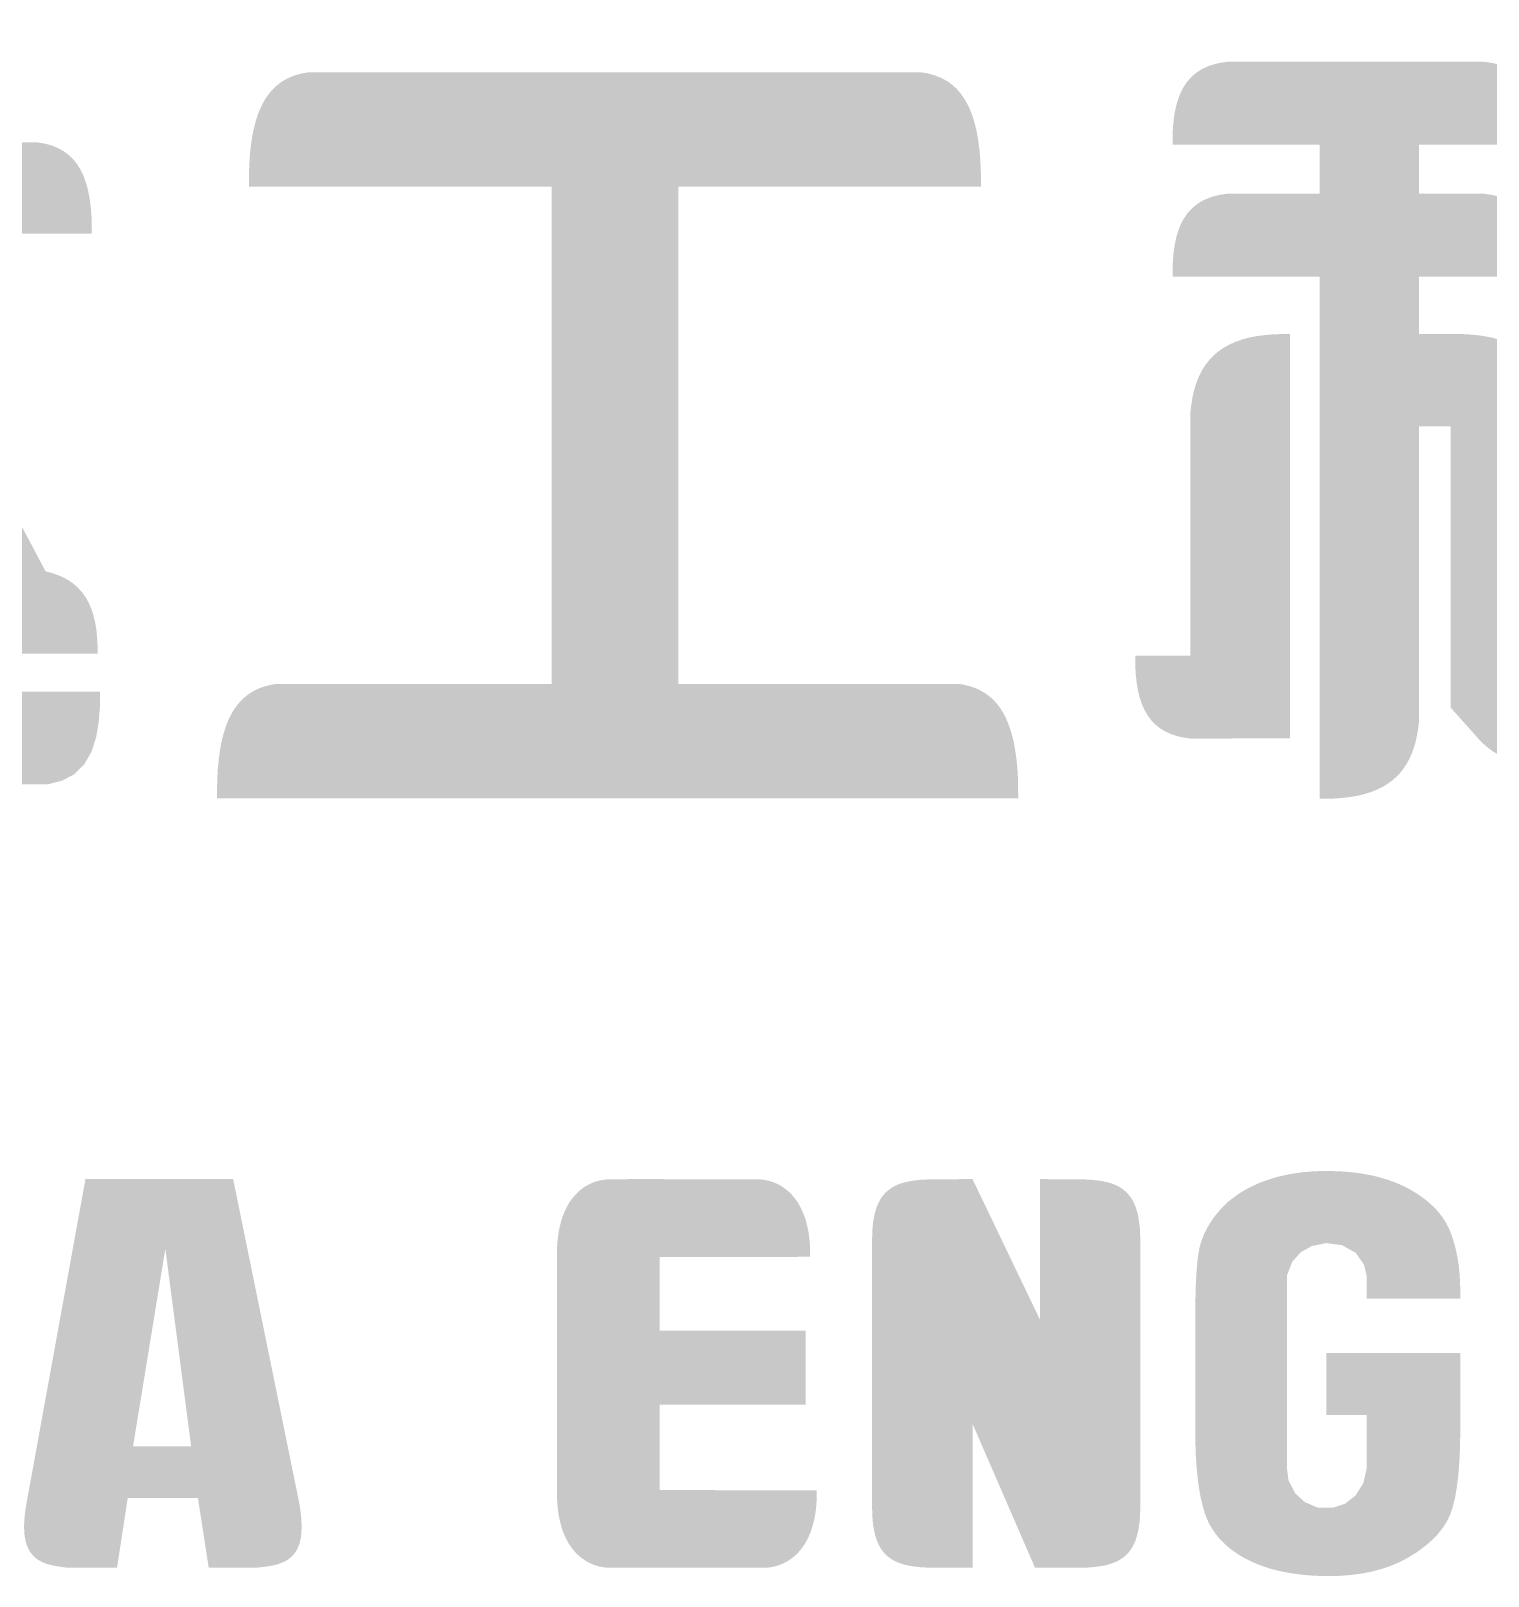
# Model space of a CAD drawing. Extents: x 757 to 8510, y -6585 to 527.
# Drawn here: x 2972.36 to 2984.45, y -827.13 to -814.3 of the extents above; entities that cross this region are included whole.
import ezdxf

# ---------------------------------------------------------------- set-up
doc = ezdxf.new("R2010")
doc.units = 0
doc.header["$MEASUREMENT"] = 0
doc.layers.add('图框', color=92, linetype='CONTINUOUS')

# ---------------------------------------------------------------- blocks, each defined once
blk = doc.blocks.new('LOGO_CD')
at = {"layer": '图框', "linetype": 'Continuous', "lineweight": -3}
h = blk.add_hatch(color=7, dxfattribs=at)
h.dxf.hatch_style = 1
h.paths.add_polyline_path([(52.847, 15.197), (52.843, 15.188), (52.838, 15.179), (52.833, 15.169), (52.827, 15.159), (52.822, 15.149), (52.816, 15.138), (52.77, 15.051), (52.762, 15.037), (52.755, 15.023), (52.747, 15.008), (51.391, 12.453), (51.333, 12.443), (51.28, 12.429), (51.23, 12.411), (51.185, 12.389), (51.144, 12.362), (51.107, 12.331), (51.074, 12.295), (51.045, 12.254), (51.019, 12.209), (50.997, 12.158), (50.979, 12.103), (50.965, 12.043), (50.954, 11.978), (50.947, 11.908), (50.943, 11.833), (50.943, 11.752), (52.118, 11.752), (52.118, 11.753), (52.151, 11.817), (52.158, 11.83), (53.419, 14.3), (54.674, 11.842), (54.72, 11.753), (54.72, 11.752), (55.887, 11.752), (55.887, 11.825), (55.883, 11.894), (55.877, 11.958), (55.866, 12.018), (55.852, 12.074), (55.835, 12.126), (55.814, 12.174), (55.79, 12.219), (55.761, 12.259), (55.729, 12.295), (55.694, 12.328), (55.654, 12.357), (55.611, 12.382), (55.563, 12.403), (55.512, 12.421), (55.456, 12.436), (54.19, 14.821), (54.171, 14.858), (54.142, 14.911), (54.133, 14.929), (54.124, 14.946), (54.115, 14.962), (54.082, 15.025), (54.074, 15.039), (54.059, 15.067), (54.052, 15.081), (54.045, 15.094), (54.038, 15.107), (54.019, 15.143), (54.013, 15.154), (53.992, 15.194), (53.988, 15.203), (53.979, 15.219), (53.975, 15.226), (53.968, 15.24), (55.839, 15.24), (55.839, 15.24), (55.839, 15.242), (55.839, 15.248), (55.84, 15.273), (55.839, 15.298), (55.839, 15.322), (55.838, 15.345), (55.838, 15.368), (55.836, 15.391), (55.835, 15.413), (55.833, 15.435), (55.831, 15.457), (55.829, 15.478), (55.826, 15.498), (55.824, 15.518), (55.82, 15.538), (55.817, 15.557), (55.813, 15.576), (55.809, 15.594), (55.805, 15.612), (55.801, 15.629), (55.796, 15.646), (55.791, 15.663), (55.785, 15.679), (55.78, 15.695), (55.774, 15.71), (55.768, 15.725), (55.761, 15.74), (55.754, 15.754), (55.747, 15.768), (55.74, 15.781), (55.732, 15.794), (55.724, 15.806), (55.716, 15.818), (55.707, 15.83), (55.698, 15.841), (55.689, 15.852), (55.679, 15.863), (55.669, 15.873), (55.659, 15.882), (55.649, 15.892), (55.638, 15.901), (55.627, 15.909), (55.615, 15.917), (55.604, 15.925), (55.592, 15.932), (55.579, 15.939), (55.567, 15.946), (55.554, 15.952), (55.54, 15.958), (55.527, 15.964), (55.513, 15.969), (55.498, 15.974), (55.484, 15.978), (55.469, 15.982), (55.453, 15.986), (55.438, 15.989), (55.422, 15.992), (55.406, 15.994), (55.389, 15.997), (55.385, 15.997), (55.383, 15.997), (55.382, 15.998), (55.381, 15.998), (55.381, 15.998), (53.959, 15.998), (53.959, 16.923), (53.958, 16.923), (53.957, 16.923), (53.954, 16.923), (53.949, 16.923), (53.929, 16.923), (53.849, 16.923), (53.772, 16.921), (53.699, 16.918), (53.628, 16.914), (53.562, 16.908), (53.498, 16.9), (53.438, 16.892), (53.38, 16.882), (53.326, 16.87), (53.275, 16.857), (53.227, 16.842), (53.182, 16.826), (53.14, 16.808), (53.101, 16.789), (53.065, 16.768), (53.032, 16.746), (53.001, 16.722), (52.974, 16.696), (52.949, 16.669), (52.927, 16.64), (52.908, 16.61), (52.892, 16.578), (52.878, 16.544), (52.867, 16.509), (52.859, 16.471), (52.857, 16.462), (52.856, 16.457), (52.856, 15.998), (51.453, 15.998), (51.453, 15.998), (51.452, 15.998), (51.451, 15.997), (51.44, 15.996), (51.42, 15.993), (51.399, 15.99), (51.379, 15.985), (51.36, 15.981), (51.341, 15.975), (51.323, 15.969), (51.305, 15.963), (51.288, 15.956), (51.272, 15.948), (51.255, 15.94), (51.24, 15.931), (51.225, 15.921), (51.21, 15.911), (51.196, 15.9), (51.182, 15.889), (51.169, 15.877), (51.157, 15.864), (51.144, 15.851), (51.133, 15.837), (51.122, 15.823), (51.111, 15.808), (51.101, 15.792), (51.091, 15.775), (51.082, 15.758), (51.073, 15.74), (51.065, 15.722), (51.057, 15.703), (51.05, 15.683), (51.043, 15.662), (51.037, 15.641), (51.031, 15.619), (51.025, 15.597), (51.02, 15.574), (51.016, 15.55), (51.012, 15.525), (51.008, 15.5), (51.005, 15.474), (51.002, 15.447), (51, 15.42), (50.998, 15.392), (50.996, 15.363), (50.995, 15.333), (50.995, 15.303), (50.995, 15.272), (50.995, 15.24), (52.87, 15.24)])
h = blk.add_hatch(color=7, dxfattribs=at)
h.dxf.hatch_style = 1
h.paths.add_polyline_path([(57.639, 16.579), (57.623, 16.577), (57.607, 16.574), (57.591, 16.571), (57.575, 16.568), (57.56, 16.564), (57.545, 16.56), (57.531, 16.555), (57.516, 16.55), (57.502, 16.545), (57.489, 16.539), (57.475, 16.533), (57.462, 16.527), (57.449, 16.52), (57.436, 16.513), (57.424, 16.506), (57.412, 16.498), (57.4, 16.489), (57.389, 16.481), (57.378, 16.472), (57.367, 16.462), (57.356, 16.452), (57.346, 16.442), (57.335, 16.431), (57.326, 16.42), (57.316, 16.409), (57.307, 16.397), (57.298, 16.384), (57.289, 16.372), (57.28, 16.359), (57.272, 16.345), (57.264, 16.331), (57.257, 16.317), (57.249, 16.302), (57.242, 16.287), (57.235, 16.271), (57.228, 16.255), (57.222, 16.239), (57.216, 16.222), (57.21, 16.205), (57.204, 16.187), (57.199, 16.169), (57.194, 16.15), (57.189, 16.131), (57.185, 16.112), (57.18, 16.092), (57.176, 16.072), (57.172, 16.051), (57.169, 16.03), (57.165, 16.008), (57.162, 15.986), (57.159, 15.963), (57.157, 15.941), (57.154, 15.917), (57.152, 15.893), (57.15, 15.869), (57.149, 15.844), (57.147, 15.819), (57.146, 15.793), (57.145, 15.767), (57.145, 15.74), (57.144, 15.713), (57.144, 15.686), (57.144, 15.658), (57.144, 15.629), (59.657, 15.629), (59.657, 11.502), (57.374, 11.502), (57.374, 11.502), (57.374, 11.502), (57.372, 11.501), (57.36, 11.5), (57.349, 11.498), (57.337, 11.496), (57.326, 11.494), (57.315, 11.491), (57.304, 11.489), (57.293, 11.486), (57.282, 11.483), (57.272, 11.48), (57.261, 11.476), (57.251, 11.473), (57.241, 11.469), (57.231, 11.465), (57.221, 11.461), (57.212, 11.457), (57.202, 11.452), (57.193, 11.447), (57.184, 11.443), (57.175, 11.437), (57.166, 11.432), (57.157, 11.427), (57.148, 11.421), (57.14, 11.415), (57.131, 11.409), (57.123, 11.403), (57.115, 11.396), (57.107, 11.389), (57.099, 11.382), (57.092, 11.375), (57.084, 11.368), (57.077, 11.361), (57.07, 11.353), (57.063, 11.345), (57.056, 11.337), (57.049, 11.328), (57.042, 11.32), (57.036, 11.311), (57.029, 11.302), (57.023, 11.293), (57.017, 11.283), (57.011, 11.274), (57.005, 11.264), (57, 11.254), (56.994, 11.244), (56.989, 11.233), (56.983, 11.223), (56.978, 11.212), (56.973, 11.201), (56.968, 11.189), (56.964, 11.178), (56.959, 11.166), (56.954, 11.154), (56.95, 11.142), (56.946, 11.129), (56.942, 11.117), (56.938, 11.104), (56.934, 11.091), (56.93, 11.078), (56.927, 11.064), (56.923, 11.05), (56.92, 11.036), (56.917, 11.022), (56.914, 11.008), (56.911, 10.993), (56.908, 10.978), (56.906, 10.963), (56.903, 10.948), (56.901, 10.932), (56.899, 10.916), (56.896, 10.9), (56.894, 10.884), (56.892, 10.868), (56.891, 10.851), (56.889, 10.834), (56.888, 10.817), (56.886, 10.8), (56.885, 10.782), (56.884, 10.764), (56.883, 10.746), (56.882, 10.728), (56.881, 10.709), (56.881, 10.69), (56.88, 10.671), (56.88, 10.652), (56.879, 10.632), (56.879, 10.613), (56.879, 10.593), (56.879, 10.572), (56.879, 10.552), (63.528, 10.552), (63.529, 10.552), (63.529, 10.554), (63.529, 10.559), (63.529, 10.58), (63.528, 10.663), (63.526, 10.741), (63.521, 10.816), (63.514, 10.886), (63.504, 10.952), (63.493, 11.015), (63.479, 11.073), (63.463, 11.127), (63.444, 11.178), (63.424, 11.225), (63.401, 11.268), (63.375, 11.307), (63.347, 11.343), (63.317, 11.375), (63.284, 11.403), (63.249, 11.428), (63.211, 11.45), (63.171, 11.468), (63.128, 11.482), (63.082, 11.494), (63.034, 11.502), (63.034, 11.502), (60.707, 11.502), (60.707, 15.629), (63.219, 15.629), (63.219, 15.632), (63.22, 15.638), (63.22, 15.652), (63.22, 15.703), (63.219, 15.754), (63.217, 15.802), (63.215, 15.85), (63.211, 15.895), (63.207, 15.939), (63.196, 16.022), (63.182, 16.1), (63.164, 16.171), (63.143, 16.236), (63.118, 16.295), (63.089, 16.349), (63.057, 16.396), (63.021, 16.439), (62.982, 16.475), (62.938, 16.507), (62.891, 16.532), (62.839, 16.553), (62.784, 16.569), (62.724, 16.579), (62.724, 16.579)])
h = blk.add_hatch(color=7, dxfattribs=at)
h.dxf.hatch_style = 1
h.paths.add_polyline_path([(65.269, 15.571), (65.268, 15.571), (65.257, 15.57), (65.236, 15.567), (65.216, 15.564), (65.196, 15.56), (65.177, 15.556), (65.158, 15.551), (65.14, 15.546), (65.122, 15.54), (65.105, 15.533), (65.088, 15.526), (65.072, 15.519), (65.056, 15.511), (65.041, 15.502), (65.026, 15.493), (65.012, 15.483), (64.999, 15.473), (64.986, 15.462), (64.973, 15.45), (64.961, 15.438), (64.949, 15.426), (64.938, 15.413), (64.927, 15.399), (64.917, 15.384), (64.907, 15.37), (64.898, 15.354), (64.889, 15.338), (64.881, 15.321), (64.873, 15.304), (64.866, 15.286), (64.859, 15.267), (64.853, 15.248), (64.847, 15.228), (64.841, 15.208), (64.836, 15.187), (64.832, 15.165), (64.828, 15.143), (64.824, 15.12), (64.821, 15.096), (64.818, 15.072), (64.816, 15.047), (64.814, 15.021), (64.812, 14.995), (64.811, 14.968), (64.811, 14.941), (64.811, 14.912), (64.811, 14.883), (66.031, 14.883), (66.031, 10.549), (66.05, 10.548), (66.068, 10.548), (66.086, 10.548), (66.104, 10.549), (66.122, 10.549), (66.14, 10.55), (66.157, 10.55), (66.174, 10.551), (66.191, 10.552), (66.207, 10.554), (66.224, 10.555), (66.24, 10.557), (66.256, 10.559), (66.272, 10.561), (66.287, 10.563), (66.302, 10.565), (66.317, 10.568), (66.332, 10.57), (66.347, 10.573), (66.361, 10.576), (66.375, 10.58), (66.389, 10.583), (66.403, 10.587), (66.417, 10.591), (66.43, 10.595), (66.443, 10.599), (66.456, 10.603), (66.469, 10.608), (66.481, 10.613), (66.493, 10.618), (66.505, 10.623), (66.517, 10.628), (66.529, 10.634), (66.54, 10.639), (66.551, 10.645), (66.562, 10.651), (66.573, 10.658), (66.583, 10.664), (66.594, 10.671), (66.604, 10.678), (66.614, 10.685), (66.624, 10.692), (66.633, 10.699), (66.642, 10.707), (66.651, 10.715), (66.66, 10.723), (66.669, 10.731), (66.678, 10.74), (66.686, 10.748), (66.694, 10.757), (66.702, 10.766), (66.71, 10.775), (66.717, 10.785), (66.724, 10.794), (66.731, 10.804), (66.738, 10.814), (66.745, 10.825), (66.752, 10.835), (66.758, 10.846), (66.764, 10.857), (66.77, 10.868), (66.776, 10.879), (66.781, 10.89), (66.787, 10.902), (66.792, 10.914), (66.797, 10.926), (66.802, 10.938), (66.806, 10.951), (66.811, 10.964), (66.815, 10.977), (66.819, 10.99), (66.823, 11.003), (66.827, 11.017), (66.83, 11.03), (66.833, 11.044), (66.836, 11.059), (66.839, 11.073), (66.842, 11.088), (66.845, 11.103), (66.847, 11.118), (66.849, 11.133), (66.851, 11.148), (66.853, 11.164), (66.855, 11.18), (66.856, 11.196), (66.856, 11.197), (66.857, 11.198), (66.857, 13.639), (67.12, 13.639), (67.12, 11.302), (67.12, 11.302), (67.122, 11.301), (67.352, 11.043), (67.354, 11.04), (67.366, 11.028), (67.39, 11.005), (67.414, 10.984), (67.437, 10.965), (67.461, 10.947), (67.486, 10.931), (67.51, 10.917), (67.534, 10.905), (67.558, 10.894), (67.583, 10.885), (67.607, 10.878), (67.631, 10.872), (67.656, 10.868), (67.68, 10.864), (67.73, 10.863), (67.779, 10.866), (67.828, 10.874), (67.877, 10.887), (67.865, 10.813), (67.857, 10.732), (67.853, 10.645), (67.853, 10.552), (71.82, 10.552), (71.82, 10.552), (71.82, 10.553), (71.82, 10.554), (71.82, 10.557), (71.82, 10.567), (71.82, 10.587), (71.82, 10.626), (71.819, 10.664), (71.817, 10.701), (71.815, 10.737), (71.812, 10.772), (71.808, 10.806), (71.803, 10.839), (71.798, 10.87), (71.792, 10.901), (71.786, 10.93), (71.779, 10.958), (71.77, 10.986), (71.762, 11.012), (71.752, 11.037), (71.742, 11.061), (71.731, 11.084), (71.719, 11.107), (71.707, 11.128), (71.694, 11.148), (71.68, 11.167), (71.665, 11.185), (71.649, 11.202), (71.633, 11.218), (71.616, 11.233), (71.598, 11.248), (71.579, 11.261), (71.56, 11.273), (71.539, 11.285), (71.518, 11.295), (71.496, 11.305), (71.474, 11.313), (71.45, 11.321), (71.426, 11.328), (71.4, 11.333), (71.374, 11.338), (71.347, 11.342), (71.334, 11.344), (71.33, 11.345), (71.328, 11.345), (71.328, 11.345), (70.246, 11.345), (70.246, 12.127), (71.505, 12.127), (71.506, 12.127), (71.506, 12.128), (71.506, 12.129), (71.506, 12.132), (71.506, 12.176), (71.505, 12.219), (71.503, 12.259), (71.5, 12.299), (71.495, 12.337), (71.49, 12.373), (71.483, 12.407), (71.476, 12.441), (71.467, 12.472), (71.457, 12.503), (71.446, 12.531), (71.433, 12.559), (71.42, 12.585), (71.405, 12.609), (71.389, 12.632), (71.371, 12.654), (71.353, 12.674), (71.333, 12.693), (71.312, 12.71), (71.29, 12.726), (71.266, 12.741), (71.242, 12.755), (71.215, 12.767), (71.188, 12.778), (71.159, 12.787), (71.129, 12.796), (71.098, 12.803), (71.065, 12.808), (71.031, 12.813), (71.022, 12.814), (71.017, 12.814), (71.015, 12.814), (71.014, 12.815), (71.014, 12.815), (70.246, 12.815), (70.246, 13.538), (71.563, 13.538), (71.563, 13.538), (71.563, 13.539), (71.563, 13.541), (71.563, 13.546), (71.563, 13.556), (71.563, 13.594), (71.562, 13.631), (71.56, 13.667), (71.558, 13.702), (71.554, 13.735), (71.55, 13.767), (71.545, 13.798), (71.539, 13.828), (71.532, 13.857), (71.524, 13.885), (71.515, 13.911), (71.505, 13.936), (71.495, 13.961), (71.483, 13.984), (71.471, 14.006), (71.458, 14.027), (71.443, 14.047), (71.428, 14.065), (71.412, 14.083), (71.395, 14.1), (71.377, 14.115), (71.358, 14.13), (71.338, 14.144), (71.317, 14.156), (71.295, 14.168), (71.272, 14.178), (71.248, 14.188), (71.223, 14.196), (71.197, 14.204), (71.17, 14.21), (71.142, 14.216), (71.113, 14.221), (71.083, 14.225), (71.075, 14.225), (71.073, 14.225), (71.072, 14.226), (71.072, 14.226), (68.68, 14.226), (68.68, 14.226), (68.678, 14.225), (68.67, 14.225), (68.655, 14.223), (68.625, 14.219), (68.597, 14.214), (68.569, 14.208), (68.543, 14.201), (68.517, 14.192), (68.493, 14.183), (68.469, 14.173), (68.447, 14.163), (68.425, 14.151), (68.405, 14.137), (68.385, 14.123), (68.366, 14.108), (68.349, 14.092), (68.332, 14.075), (68.316, 14.057), (68.302, 14.038), (68.288, 14.017), (68.275, 13.996), (68.263, 13.973), (68.252, 13.95), (68.242, 13.925), (68.233, 13.899), (68.224, 13.872), (68.217, 13.844), (68.21, 13.814), (68.205, 13.784), (68.2, 13.752), (68.196, 13.72), (68.193, 13.686), (68.19, 13.651), (68.189, 13.614), (68.189, 13.577), (68.189, 13.538), (69.426, 13.538), (69.426, 12.815), (68.738, 12.815), (68.737, 12.815), (68.735, 12.814), (68.729, 12.814), (68.718, 12.812), (68.696, 12.81), (68.675, 12.806), (68.655, 12.803), (68.635, 12.798), (68.615, 12.794), (68.596, 12.788), (68.578, 12.783), (68.56, 12.776), (68.543, 12.769), (68.526, 12.762), (68.509, 12.754), (68.494, 12.746), (68.478, 12.737), (68.464, 12.728), (68.449, 12.718), (68.436, 12.707), (68.422, 12.696), (68.41, 12.684), (68.397, 12.672), (68.386, 12.66), (68.374, 12.646), (68.363, 12.633), (68.353, 12.618), (68.343, 12.603), (68.334, 12.588), (68.325, 12.572), (68.317, 12.555), (68.309, 12.538), (68.302, 12.52), (68.295, 12.502), (68.288, 12.483), (68.282, 12.464), (68.277, 12.443), (68.272, 12.423), (68.267, 12.401), (68.263, 12.38), (68.259, 12.357), (68.256, 12.334), (68.253, 12.31), (68.251, 12.286), (68.249, 12.261), (68.248, 12.235), (68.247, 12.209), (68.246, 12.182), (68.246, 12.155), (68.246, 12.127), (69.426, 12.127), (69.426, 11.345), (68.255, 11.345), (67.946, 11.675), (67.946, 13.757), (67.946, 13.757), (67.945, 13.76), (67.945, 13.764), (67.941, 13.802), (67.936, 13.838), (67.93, 13.873), (67.923, 13.907), (67.915, 13.939), (67.906, 13.971), (67.896, 14.001), (67.885, 14.03), (67.873, 14.058), (67.86, 14.085), (67.846, 14.111), (67.831, 14.135), (67.815, 14.159), (67.797, 14.181), (67.779, 14.202), (67.759, 14.222), (67.739, 14.241), (67.717, 14.259), (67.694, 14.276), (67.67, 14.292), (67.645, 14.307), (67.619, 14.32), (67.591, 14.333), (67.563, 14.345), (67.533, 14.355), (67.502, 14.365), (67.47, 14.374), (67.436, 14.381), (67.402, 14.388), (67.366, 14.393), (67.329, 14.398), (67.291, 14.401), (67.251, 14.404), (67.211, 14.406), (67.169, 14.406), (66.857, 14.406), (66.857, 14.883), (67.85, 14.883), (67.851, 14.889), (67.851, 14.899), (67.851, 14.919), (67.85, 14.958), (67.849, 14.996), (67.847, 15.033), (67.844, 15.069), (67.84, 15.103), (67.835, 15.136), (67.829, 15.167), (67.822, 15.198), (67.815, 15.227), (67.806, 15.255), (67.797, 15.281), (67.787, 15.307), (67.775, 15.331), (67.763, 15.354), (67.75, 15.376), (67.736, 15.396), (67.721, 15.416), (67.705, 15.434), (67.688, 15.451), (67.67, 15.467), (67.651, 15.482), (67.631, 15.495), (67.61, 15.508), (67.588, 15.52), (67.565, 15.53), (67.541, 15.539), (67.515, 15.547), (67.489, 15.555), (67.462, 15.561), (67.434, 15.566), (67.404, 15.57), (67.397, 15.571), (67.393, 15.571), (67.392, 15.571), (67.392, 15.571), (66.857, 15.571), (66.857, 15.979), (67.85, 15.979), (67.85, 15.98), (67.851, 15.982), (67.851, 16.019), (67.85, 16.056), (67.849, 16.091), (67.847, 16.125), (67.844, 16.158), (67.841, 16.189), (67.837, 16.22), (67.832, 16.25), (67.826, 16.278), (67.819, 16.306), (67.812, 16.332), (67.804, 16.357), (67.795, 16.382), (67.786, 16.405), (67.775, 16.427), (67.764, 16.448), (67.752, 16.468), (67.739, 16.488), (67.725, 16.506), (67.711, 16.523), (67.696, 16.539), (67.679, 16.554), (67.662, 16.569), (67.645, 16.582), (67.626, 16.594), (67.606, 16.606), (67.586, 16.616), (67.565, 16.626), (67.542, 16.634), (67.519, 16.642), (67.495, 16.649), (67.471, 16.655), (67.445, 16.659), (67.418, 16.664), (67.405, 16.665), (67.398, 16.666), (67.394, 16.666), (67.392, 16.667), (67.392, 16.667), (65.27, 16.667), (65.268, 16.667), (65.241, 16.663), (65.214, 16.659), (65.189, 16.654), (65.164, 16.648), (65.14, 16.641), (65.117, 16.634), (65.095, 16.625), (65.074, 16.615), (65.053, 16.605), (65.034, 16.593), (65.015, 16.581), (64.998, 16.568), (64.981, 16.553), (64.965, 16.538), (64.949, 16.522), (64.935, 16.504), (64.921, 16.486), (64.908, 16.467), (64.896, 16.447), (64.885, 16.425), (64.875, 16.403), (64.865, 16.38), (64.857, 16.355), (64.849, 16.33), (64.841, 16.303), (64.835, 16.276), (64.829, 16.247), (64.824, 16.218), (64.82, 16.187), (64.817, 16.155), (64.814, 16.122), (64.812, 16.088), (64.811, 16.053), (64.811, 16.017), (64.811, 15.979), (66.031, 15.979), (66.031, 15.571)])
h = blk.add_hatch(color=7, dxfattribs=at)
h.dxf.hatch_style = 1
h.paths.add_polyline_path([(49.007, 11.132), (48.968, 11.16), (48.986, 11.27), (49.037, 11.305), (49.552, 11.638), (49.552, 14.792), (49.572, 14.91), (49.611, 15.031), (49.674, 15.141), (49.757, 15.232), (49.856, 15.301), (49.965, 15.352), (50.082, 15.387), (50.204, 15.41), (50.327, 15.423), (50.45, 15.428), (50.549, 15.428), (50.549, 11.968), (50.63, 11.792), (50.722, 11.647), (50.83, 11.53), (50.961, 11.436), (55.908, 11.436), (55.907, 11.313), (55.897, 11.186), (55.876, 11.06), (55.838, 10.94), (55.776, 10.832), (55.692, 10.75), (55.593, 10.698), (55.475, 10.668), (50.914, 10.668), (50.798, 10.69), (50.683, 10.725), (50.571, 10.773), (50.465, 10.836), (50.371, 10.911), (50.272, 11.019), (50.194, 11.029), (49.978, 10.639), (49.976, 10.635), (49.974, 10.632), (49.973, 10.631), (49.947, 10.584), (49.823, 10.543), (49.771, 10.581)])
h = blk.add_hatch(color=7, dxfattribs=at)
h.dxf.hatch_style = 1
h.paths.add_polyline_path([(64.978, 13.892), (64.972, 13.856), (64.966, 13.819), (64.961, 13.781), (64.959, 13.761), (64.959, 13.759), (64.959, 13.757), (64.959, 13.757), (64.959, 13.757), (64.959, 11.736), (64.501, 11.736), (64.501, 11.655), (64.505, 11.579), (64.513, 11.509), (64.524, 11.444), (64.539, 11.384), (64.557, 11.329), (64.58, 11.28), (64.607, 11.235), (64.637, 11.195), (64.672, 11.16), (64.71, 11.13), (64.753, 11.105), (64.8, 11.084), (64.851, 11.067), (64.907, 11.055), (64.936, 11.051), (64.952, 11.049), (64.959, 11.048), (65.306, 11.048), (65.306, 11.049), (65.784, 11.049), (65.784, 14.405), (65.784, 14.406), (65.784, 14.406), (65.773, 14.406), (65.728, 14.406), (65.684, 14.405), (65.642, 14.403), (65.602, 14.4), (65.562, 14.396), (65.524, 14.391), (65.488, 14.385), (65.452, 14.378), (65.418, 14.369), (65.385, 14.36), (65.354, 14.349), (65.323, 14.337), (65.294, 14.324), (65.267, 14.31), (65.24, 14.295), (65.215, 14.279), (65.191, 14.262), (65.168, 14.243), (65.147, 14.223), (65.126, 14.202), (65.107, 14.18), (65.089, 14.157), (65.072, 14.132), (65.056, 14.107), (65.042, 14.08), (65.028, 14.052), (65.016, 14.022), (65.005, 13.991), (64.995, 13.96), (64.986, 13.926)])
h = blk.add_hatch(color=7, dxfattribs=at)
h.dxf.hatch_style = 1
h.paths.add_polyline_path([(65.76, 6.59), (65.804, 6.704), (65.876, 6.784), (65.968, 6.835), (66.086, 6.859), (66.218, 6.841), (66.331, 6.778), (66.399, 6.681), (66.422, 6.586), (66.422, 6.398), (66.423, 6.398), (67.198, 6.398), (67.199, 6.398), (67.199, 6.398), (67.199, 6.429), (67.199, 6.462), (67.198, 6.496), (67.197, 6.53), (67.195, 6.566), (67.193, 6.603), (67.189, 6.641), (67.185, 6.679), (67.179, 6.717), (67.172, 6.757), (67.164, 6.796), (67.154, 6.836), (67.142, 6.877), (67.129, 6.917), (67.114, 6.958), (67.104, 6.98), (67.094, 7.002), (67.082, 7.024), (67.07, 7.045), (67.056, 7.066), (67.042, 7.086), (67.026, 7.106), (67.009, 7.126), (66.992, 7.145), (66.973, 7.164), (66.954, 7.182), (66.933, 7.2), (66.911, 7.218), (66.889, 7.235), (66.865, 7.252), (66.84, 7.269), (66.814, 7.285), (66.788, 7.3), (66.76, 7.316), (66.731, 7.33), (66.702, 7.344), (66.671, 7.357), (66.64, 7.369), (66.608, 7.381), (66.576, 7.391), (66.542, 7.401), (66.508, 7.41), (66.473, 7.419), (66.437, 7.426), (66.4, 7.433), (66.363, 7.439), (66.324, 7.444), (66.285, 7.448), (66.245, 7.452), (66.204, 7.454), (66.163, 7.456), (66.121, 7.457), (66.099, 7.457), (66.088, 7.457), (66.083, 7.457), (66.079, 7.457), (66.016, 7.456), (65.955, 7.453), (65.895, 7.448), (65.837, 7.44), (65.78, 7.431), (65.725, 7.419), (65.671, 7.406), (65.619, 7.39), (65.568, 7.373), (65.519, 7.353), (65.473, 7.332), (65.428, 7.309), (65.386, 7.285), (65.346, 7.259), (65.309, 7.231), (65.273, 7.203), (65.24, 7.172), (65.209, 7.14), (65.181, 7.107), (65.154, 7.073), (65.13, 7.038), (65.108, 7.003), (65.089, 6.968), (65.072, 6.933), (65.058, 6.897), (65.045, 6.861), (65.035, 6.825), (65.028, 6.788), (65.022, 6.751), (65.019, 6.73), (65.017, 6.709), (65.015, 6.687), (65.013, 6.664), (65.011, 6.64), (65.009, 6.615), (65.007, 6.589), (65.006, 6.563), (65.005, 6.535), (65.003, 6.506), (65.002, 6.476), (65.001, 6.445), (65.001, 6.414), (65, 6.381), (64.999, 6.347), (64.999, 6.313), (64.999, 6.277), (64.999, 6.259), (64.999, 6.254), (64.999, 5.312), (64.999, 5.308), (64.999, 5.305), (64.999, 5.292), (64.999, 5.243), (65, 5.196), (65.002, 5.15), (65.003, 5.105), (65.006, 5.061), (65.008, 5.019), (65.012, 4.978), (65.016, 4.938), (65.02, 4.9), (65.024, 4.863), (65.03, 4.827), (65.035, 4.793), (65.041, 4.759), (65.048, 4.728), (65.055, 4.697), (65.063, 4.668), (65.071, 4.64), (65.079, 4.614), (65.088, 4.589), (65.098, 4.564), (65.109, 4.541), (65.121, 4.517), (65.134, 4.495), (65.148, 4.473), (65.163, 4.451), (65.179, 4.43), (65.196, 4.41), (65.214, 4.39), (65.233, 4.371), (65.253, 4.352), (65.274, 4.334), (65.296, 4.316), (65.319, 4.299), (65.343, 4.283), (65.367, 4.267), (65.393, 4.252), (65.42, 4.237), (65.448, 4.223), (65.477, 4.209), (65.506, 4.197), (65.536, 4.185), (65.567, 4.174), (65.599, 4.163), (65.632, 4.153), (65.666, 4.144), (65.7, 4.136), (65.735, 4.129), (65.771, 4.122), (65.808, 4.116), (65.845, 4.111), (65.883, 4.106), (65.923, 4.102), (65.962, 4.099), (66.003, 4.097), (66.045, 4.095), (66.087, 4.095), (66.129, 4.095), (66.17, 4.095), (66.21, 4.097), (66.25, 4.1), (66.288, 4.103), (66.326, 4.108), (66.364, 4.113), (66.4, 4.119), (66.436, 4.126), (66.472, 4.134), (66.506, 4.143), (66.54, 4.152), (66.573, 4.163), (66.606, 4.174), (66.638, 4.186), (66.669, 4.199), (66.699, 4.213), (66.729, 4.228), (66.758, 4.244), (66.786, 4.26), (66.814, 4.277), (66.84, 4.294), (66.865, 4.312), (66.889, 4.33), (66.912, 4.348), (66.934, 4.366), (66.955, 4.385), (66.975, 4.404), (66.994, 4.423), (67.012, 4.442), (67.028, 4.462), (67.044, 4.482), (67.059, 4.502), (67.072, 4.523), (67.085, 4.544), (67.096, 4.565), (67.106, 4.587), (67.116, 4.609), (67.124, 4.631), (67.132, 4.654), (67.139, 4.68), (67.146, 4.707), (67.153, 4.735), (67.159, 4.766), (67.164, 4.797), (67.17, 4.831), (67.174, 4.866), (67.179, 4.903), (67.183, 4.941), (67.186, 4.981), (67.189, 5.022), (67.192, 5.065), (67.194, 5.11), (67.196, 5.157), (67.197, 5.205), (67.198, 5.254), (67.198, 5.305), (67.198, 5.318), (67.198, 5.325), (67.198, 5.328), (67.198, 5.335), (67.198, 5.454), (67.198, 5.454), (67.198, 5.454), (67.198, 5.947), (67.195, 5.947), (66.087, 5.947), (66.087, 5.903), (66.086, 5.433), (66.086, 5.433), (66.422, 5.433), (66.422, 4.989), (66.394, 4.866), (66.329, 4.763), (66.241, 4.695), (66.14, 4.661), (66.02, 4.661), (65.909, 4.708), (65.828, 4.782), (65.773, 4.889), (65.76, 4.989)])
h = blk.add_hatch(color=7, dxfattribs=at)
h.dxf.hatch_style = 1
h.paths.add_polyline_path([(57.561, 4.704), (57.013, 7.39), (55.787, 7.39), (55.787, 7.39), (55.292, 4.668), (55.292, 4.667), (55.291, 4.664), (55.289, 4.65), (55.286, 4.624), (55.283, 4.599), (55.281, 4.574), (55.279, 4.551), (55.278, 4.528), (55.278, 4.507), (55.278, 4.486), (55.279, 4.466), (55.28, 4.447), (55.282, 4.429), (55.285, 4.411), (55.288, 4.394), (55.292, 4.378), (55.296, 4.363), (55.301, 4.349), (55.307, 4.335), (55.313, 4.322), (55.319, 4.309), (55.326, 4.297), (55.334, 4.286), (55.342, 4.276), (55.351, 4.266), (55.36, 4.256), (55.37, 4.247), (55.38, 4.239), (55.391, 4.231), (55.403, 4.224), (55.415, 4.218), (55.427, 4.211), (55.44, 4.206), (55.453, 4.2), (55.467, 4.195), (55.482, 4.191), (55.497, 4.187), (55.512, 4.183), (55.528, 4.18), (55.544, 4.177), (55.636, 4.163), (55.636, 4.163), (56.049, 4.163), (56.138, 4.743), (56.721, 4.743), (56.725, 4.712), (56.81, 4.163), (57.198, 4.163), (57.198, 4.163), (57.252, 4.169), (57.271, 4.171), (57.289, 4.173), (57.306, 4.176), (57.323, 4.179), (57.34, 4.182), (57.356, 4.185), (57.372, 4.189), (57.387, 4.194), (57.401, 4.199), (57.415, 4.204), (57.429, 4.21), (57.442, 4.216), (57.454, 4.223), (57.466, 4.23), (57.477, 4.238), (57.488, 4.247), (57.498, 4.256), (57.508, 4.265), (57.517, 4.276), (57.525, 4.287), (57.533, 4.298), (57.54, 4.31), (57.547, 4.323), (57.553, 4.337), (57.559, 4.351), (57.564, 4.367), (57.568, 4.382), (57.572, 4.399), (57.575, 4.417), (57.577, 4.435), (57.579, 4.454), (57.58, 4.474), (57.581, 4.495), (57.581, 4.517), (57.58, 4.54), (57.579, 4.564), (57.577, 4.588), (57.574, 4.614), (57.571, 4.64), (57.567, 4.668), (57.563, 4.694)])
h.paths.add_polyline_path([(56.664, 5.172), (56.45, 6.811), (56.182, 5.172)], flags=16)
h = blk.add_hatch(color=7, dxfattribs=at)
h.dxf.hatch_style = 1
h.paths.add_polyline_path([(59.701, 4.812), (59.701, 4.811), (59.703, 4.81), (59.704, 4.808), (59.705, 4.807), (59.701, 4.807), (59.701, 4.763), (59.702, 4.721), (59.705, 4.68), (59.709, 4.641), (59.714, 4.604), (59.721, 4.569), (59.729, 4.536), (59.737, 4.504), (59.747, 4.473), (59.758, 4.445), (59.77, 4.418), (59.783, 4.392), (59.796, 4.368), (59.811, 4.345), (59.826, 4.324), (59.842, 4.305), (59.858, 4.286), (59.875, 4.27), (59.893, 4.254), (59.911, 4.24), (59.93, 4.227), (59.949, 4.215), (59.968, 4.205), (59.988, 4.196), (60.007, 4.188), (60.027, 4.181), (60.048, 4.175), (60.068, 4.171), (60.088, 4.167), (60.109, 4.165), (60.129, 4.164), (60.149, 4.163), (61.409, 4.163), (61.429, 4.164), (61.449, 4.165), (61.47, 4.167), (61.49, 4.171), (61.51, 4.175), (61.531, 4.181), (61.551, 4.188), (61.571, 4.196), (61.59, 4.205), (61.609, 4.215), (61.628, 4.227), (61.647, 4.24), (61.665, 4.254), (61.683, 4.27), (61.7, 4.286), (61.716, 4.305), (61.732, 4.324), (61.747, 4.345), (61.762, 4.368), (61.775, 4.392), (61.788, 4.418), (61.8, 4.445), (61.811, 4.473), (61.82, 4.504), (61.829, 4.536), (61.837, 4.569), (61.844, 4.604), (61.849, 4.641), (61.853, 4.68), (61.856, 4.721), (61.857, 4.763), (61.857, 4.807), (61.232, 4.807), (60.552, 4.809), (60.552, 5.518), (61.765, 5.518), (61.765, 6.133), (60.552, 6.133), (60.552, 6.744), (61.143, 6.744), (61.143, 6.744), (61.802, 6.745), (61.802, 6.789), (61.801, 6.832), (61.798, 6.872), (61.794, 6.911), (61.789, 6.948), (61.782, 6.983), (61.774, 7.016), (61.766, 7.048), (61.756, 7.079), (61.745, 7.107), (61.733, 7.134), (61.72, 7.16), (61.707, 7.184), (61.692, 7.207), (61.677, 7.228), (61.661, 7.247), (61.645, 7.266), (61.628, 7.283), (61.61, 7.298), (61.592, 7.312), (61.574, 7.325), (61.555, 7.337), (61.535, 7.347), (61.516, 7.356), (61.496, 7.364), (61.476, 7.371), (61.455, 7.377), (61.435, 7.381), (61.415, 7.385), (61.394, 7.387), (61.374, 7.389), (61.354, 7.389), (61.143, 7.389), (60.29, 7.39), (60.289, 7.389), (60.149, 7.389), (60.13, 7.389), (60.11, 7.387), (60.091, 7.385), (60.071, 7.382), (60.051, 7.378), (60.032, 7.372), (60.012, 7.366), (59.993, 7.359), (59.974, 7.35), (59.955, 7.34), (59.937, 7.33), (59.918, 7.318), (59.901, 7.304), (59.883, 7.29), (59.867, 7.274), (59.851, 7.257), (59.835, 7.239), (59.82, 7.22), (59.805, 7.199), (59.792, 7.176), (59.779, 7.153), (59.767, 7.128), (59.756, 7.101), (59.745, 7.073), (59.736, 7.044), (59.728, 7.013), (59.72, 6.98), (59.714, 6.946), (59.709, 6.91), (59.705, 6.873), (59.702, 6.834), (59.701, 6.79)])
h = blk.add_hatch(color=7, dxfattribs=at)
h.dxf.hatch_style = 1
h.paths.add_polyline_path([(63.15, 5.359), (63.669, 4.163), (64.009, 4.163), (64.025, 4.163), (64.065, 4.164), (64.103, 4.165), (64.14, 4.168), (64.175, 4.171), (64.208, 4.176), (64.24, 4.181), (64.27, 4.188), (64.299, 4.197), (64.326, 4.207), (64.352, 4.218), (64.376, 4.232), (64.399, 4.247), (64.42, 4.264), (64.439, 4.283), (64.457, 4.305), (64.465, 4.316), (64.473, 4.329), (64.48, 4.341), (64.487, 4.355), (64.494, 4.369), (64.5, 4.384), (64.506, 4.399), (64.511, 4.415), (64.516, 4.432), (64.52, 4.45), (64.525, 4.468), (64.528, 4.487), (64.531, 4.507), (64.534, 4.527), (64.537, 4.549), (64.539, 4.571), (64.54, 4.594), (64.541, 4.618), (64.542, 4.642), (64.542, 4.668), (64.542, 6.884), (64.542, 6.91), (64.541, 6.934), (64.54, 6.958), (64.539, 6.981), (64.537, 7.003), (64.534, 7.024), (64.532, 7.045), (64.528, 7.064), (64.525, 7.083), (64.521, 7.102), (64.516, 7.119), (64.511, 7.136), (64.506, 7.152), (64.5, 7.167), (64.494, 7.182), (64.488, 7.196), (64.481, 7.21), (64.473, 7.223), (64.466, 7.235), (64.457, 7.246), (64.44, 7.268), (64.421, 7.287), (64.4, 7.304), (64.378, 7.32), (64.354, 7.333), (64.328, 7.345), (64.301, 7.355), (64.273, 7.363), (64.242, 7.37), (64.211, 7.376), (64.178, 7.38), (64.143, 7.384), (64.107, 7.386), (64.069, 7.388), (63.709, 7.39), (63.709, 6.225), (63.15, 7.39), (62.829, 7.389), (62.79, 7.388), (62.752, 7.386), (62.716, 7.384), (62.681, 7.38), (62.648, 7.376), (62.616, 7.37), (62.586, 7.363), (62.558, 7.355), (62.53, 7.345), (62.505, 7.333), (62.481, 7.32), (62.459, 7.304), (62.438, 7.287), (62.419, 7.268), (62.401, 7.246), (62.393, 7.235), (62.385, 7.223), (62.378, 7.21), (62.371, 7.196), (62.365, 7.182), (62.358, 7.167), (62.353, 7.152), (62.347, 7.136), (62.343, 7.119), (62.338, 7.102), (62.334, 7.083), (62.33, 7.064), (62.327, 7.045), (62.324, 7.024), (62.322, 7.003), (62.32, 6.981), (62.318, 6.958), (62.317, 6.934), (62.317, 6.91), (62.316, 6.884), (62.316, 4.668), (62.317, 4.643), (62.317, 4.618), (62.318, 4.594), (62.32, 4.571), (62.322, 4.549), (62.324, 4.528), (62.327, 4.508), (62.33, 4.488), (62.334, 4.469), (62.338, 4.451), (62.342, 4.433), (62.347, 4.416), (62.353, 4.4), (62.358, 4.385), (62.365, 4.37), (62.371, 4.356), (62.378, 4.342), (62.385, 4.33), (62.393, 4.317), (62.401, 4.306), (62.419, 4.284), (62.438, 4.265), (62.459, 4.248), (62.481, 4.232), (62.505, 4.219), (62.53, 4.208), (62.557, 4.198), (62.586, 4.189), (62.616, 4.182), (62.648, 4.176), (62.681, 4.172), (62.716, 4.168), (62.752, 4.166), (62.789, 4.164), (62.829, 4.163), (62.869, 4.163), (63.15, 4.163)])
blk = doc.blocks.new('Title_Block')
at = {"layer": '图框', "linetype": 'Continuous'}
blk.add_blockref('LOGO_CD', (-180.725, 30.43), dxfattribs=at)

msp = doc.modelspace()

# ---------------------------------------------------------------- block references
at = {"layer": '图框', "linetype": 'Continuous'}
msp.add_blockref('Title_Block', (3097.75, -861.65), dxfattribs=at)

doc.saveas('drawing.dxf')
